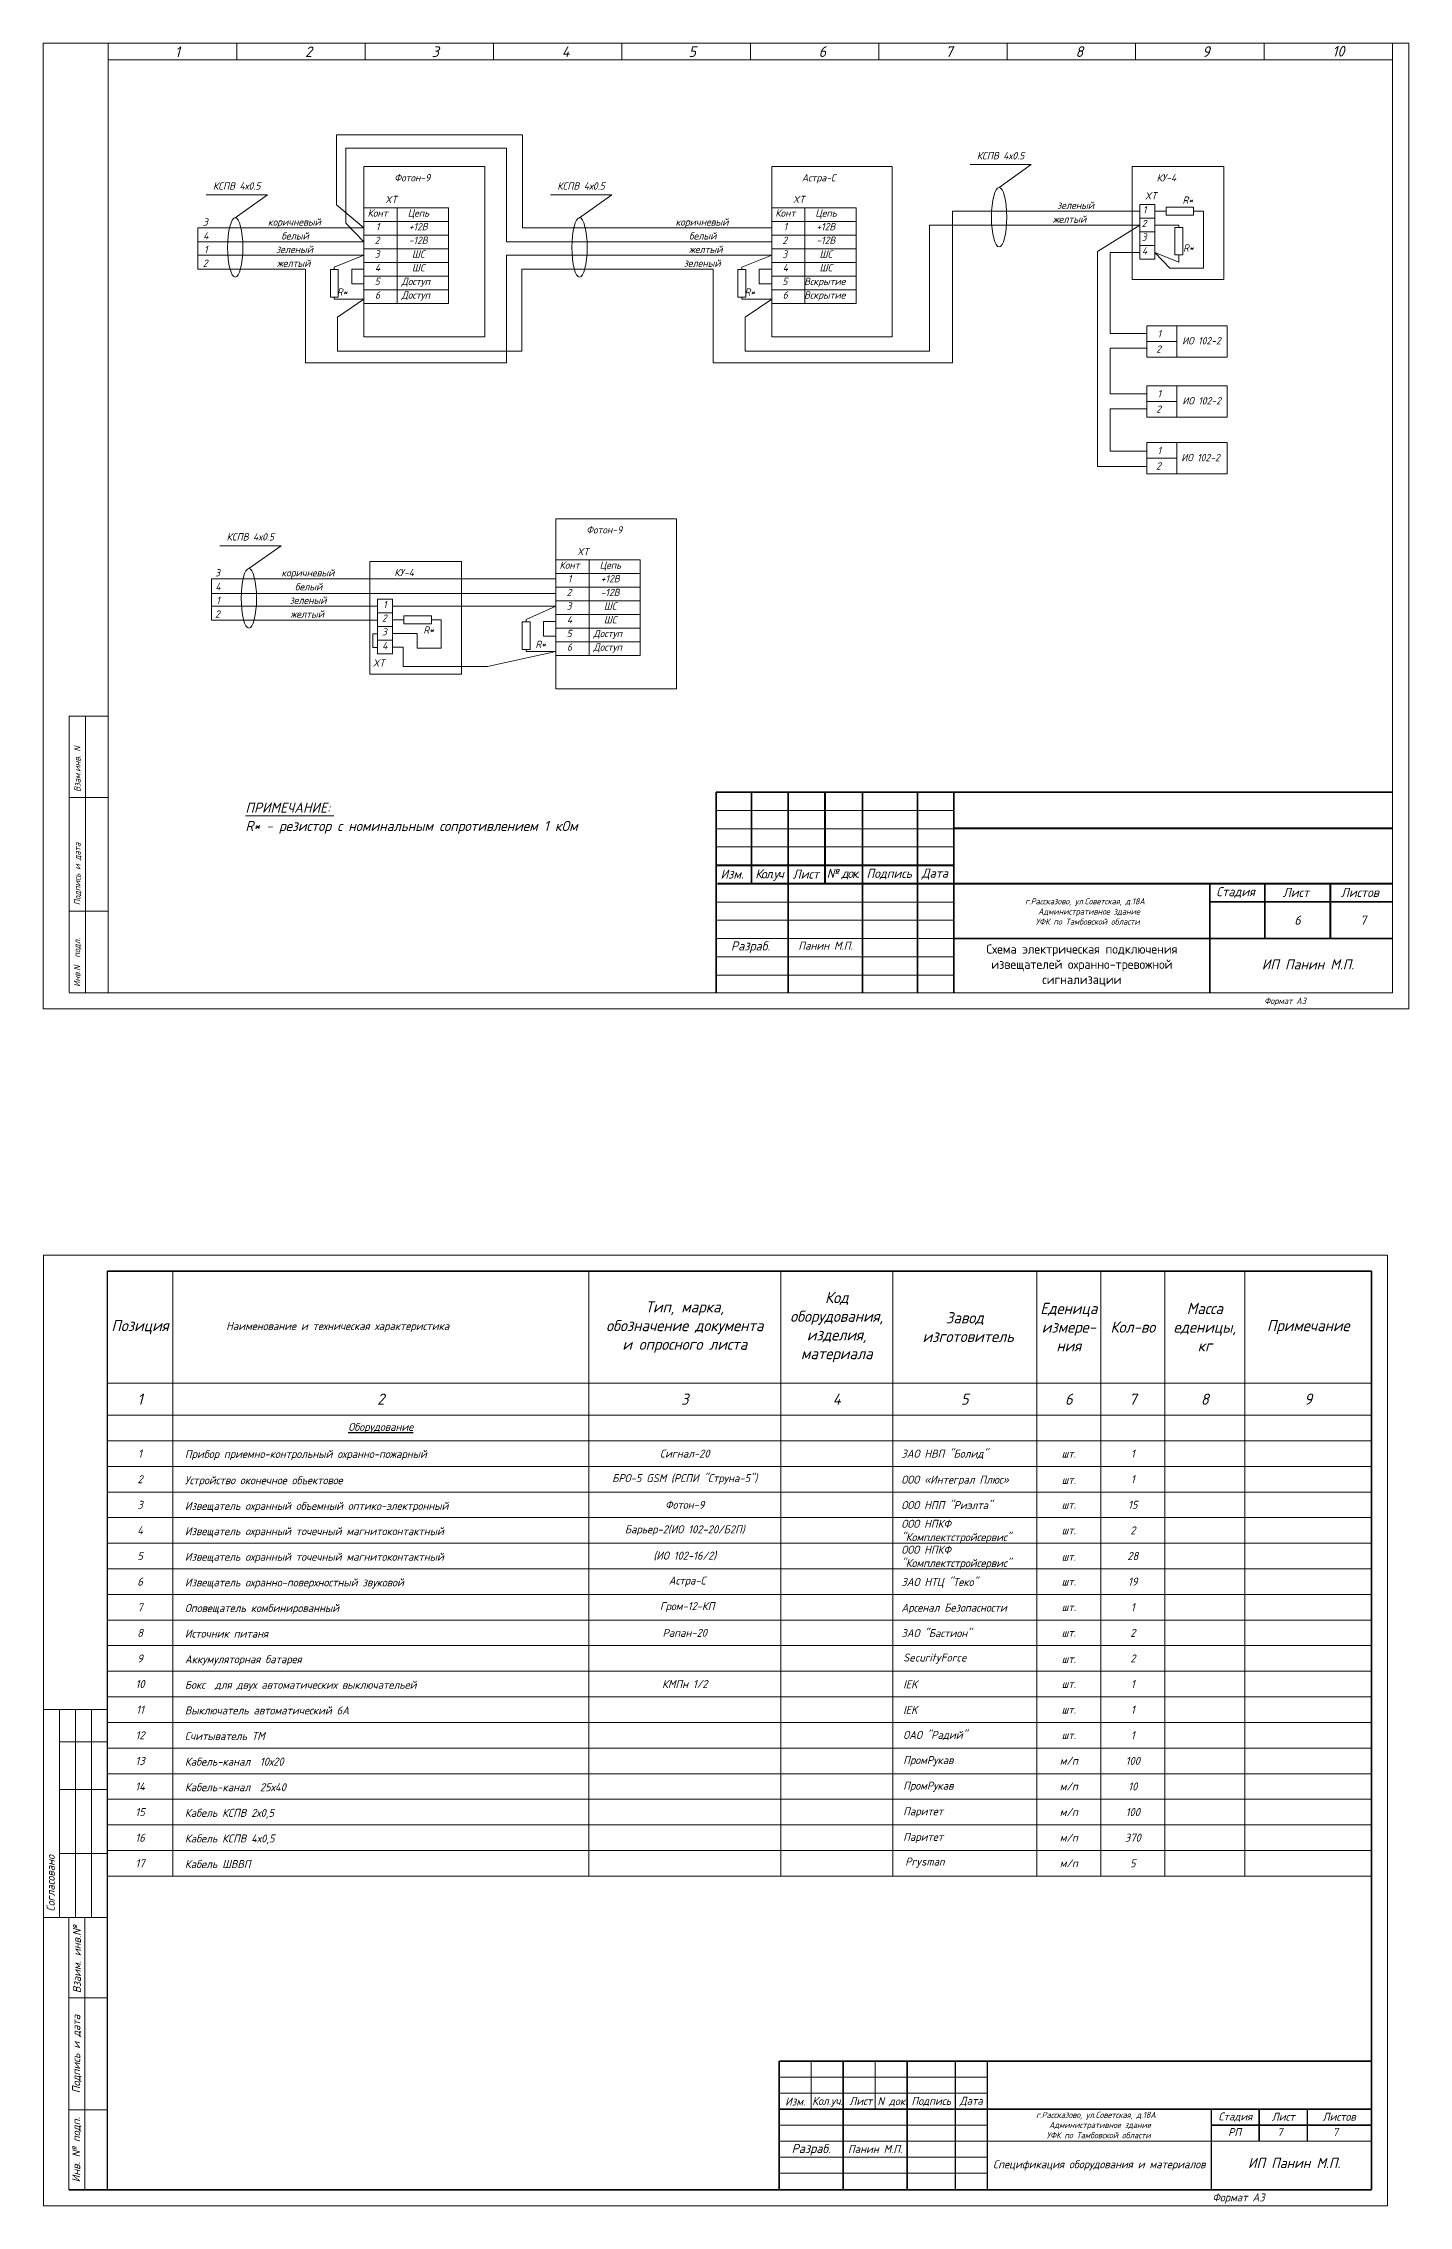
# Model space of a CAD drawing. Header units: inches. Extents: x 859 to 3210, y 393 to 1752.
# Drawn here: x 3073.5 to 3207.9, y 932.7 to 1145.5 of the extents above; entities that cross this region are included whole.
import ezdxf

# ---------------------------------------------------------------- set-up
doc = ezdxf.new("R2010")
doc.units = ezdxf.units.IN
doc.header["$MEASUREMENT"] = 0
doc.linetypes.add('Caddy_Solid', pattern=[0])
doc.linetypes.add('НЕВИДИМАЯ', pattern=[9.525, 6.35, -3.175])
doc.layers.add('DESC', color=7, linetype='Continuous')
doc.styles.get("Standard").update_dxf_attribs({"font": 'GOST_Common Italic_0.ttf'})

msp = doc.modelspace()

# ---------------------------------------------------------------- linework, layer by layer
at = {"layer": 'DESC', "linetype": 'Caddy_Solid', "lineweight": 15}
for p, q in [((3079.92, 1143.94), (3079.92, 1145.54)), ((3092.56, 1143.94), (3092.56, 1145.54)), ((3105.2, 1143.94), (3105.2, 1145.54)), ((3117.84, 1143.94), (3117.84, 1145.54)), ((3130.48, 1143.94), (3130.48, 1145.54)), ((3143.12, 1143.94), (3143.12, 1145.54)), ((3155.76, 1143.94), (3155.76, 1145.54)), ((3168.4, 1143.94), (3168.4, 1145.54)), ((3181.04, 1143.94), (3181.04, 1145.54)), ((3193.68, 1143.94), (3193.68, 1145.54)), ((3206.32, 1143.94), (3206.32, 1145.54)), ((3079.92, 1143.92), (3206.32, 1143.92)), ((3079.92, 1143.92), (3079.92, 1052.1)), ((3206.32, 1143.92), (3206.32, 1052.1)), ((3076.08, 1052.12), (3076.08, 1079.32)), ((3076.08, 1079.32), (3079.92, 1079.32)), ((3077.68, 1079.32), (3077.68, 1052.12)), ((3076.08, 1071.3), (3079.92, 1071.3)), ((3076.08, 1060.12), (3079.92, 1060.12)), ((3206.32, 1052.1), (3076.08, 1052.1))]:
    msp.add_line(p, q, dxfattribs=at)
at = {"layer": 'DESC', "color": 0, "lineweight": 15}
for p, q in [((3102.38, 1129.63), (3102.38, 1136.53)), ((3102.38, 1136.53), (3120.69, 1136.53)), ((3120.69, 1136.53), (3120.69, 1127.36)), ((3103.3, 1127.84), (3103.3, 1135.22)), ((3103.3, 1135.22), (3119.11, 1135.22)), ((3119.11, 1135.22), (3119.11, 1126)), ((3170.77, 1133.59), (3164.74, 1133.59)), ((3167.6, 1131.35), (3170.77, 1133.59)), ((3095.59, 1130.61), (3089.56, 1130.61)), ((3092.42, 1128.37), (3095.59, 1130.61)), ((3129.47, 1130.61), (3123.45, 1130.61)), ((3126.31, 1128.37), (3129.47, 1130.61)), ((3105.09, 1127.36), (3102.38, 1129.63)), ((3105.09, 1129.35), (3108.37, 1129.35)), ((3108.37, 1128.01), (3105.09, 1128.01)), ((3105.09, 1128.01), (3108.37, 1128.01)), ((3108.37, 1129.35), (3108.37, 1128.01)), ((3108.37, 1129.35), (3113.4, 1129.35)), ((3113.4, 1128.01), (3108.37, 1128.01)), ((3108.37, 1128.01), (3108.37, 1126.66)), ((3108.37, 1128.01), (3113.4, 1128.01)), ((3113.4, 1129.35), (3113.4, 1128.01)), ((3113.4, 1128.01), (3113.4, 1126.66)), ((3145.22, 1129.35), (3148.49, 1129.35)), ((3148.49, 1128.01), (3145.22, 1128.01)), ((3145.22, 1128.01), (3148.49, 1128.01)), ((3148.49, 1129.35), (3148.49, 1128.01)), ((3148.49, 1129.35), (3153.52, 1129.35)), ((3153.52, 1128.01), (3148.49, 1128.01)), ((3148.49, 1128.01), (3148.49, 1126.66)), ((3148.49, 1128.01), (3153.52, 1128.01)), ((3153.52, 1129.35), (3153.52, 1128.01)), ((3153.52, 1128.01), (3153.52, 1126.66)), ((3163.03, 1114.09), (3163.03, 1129)), ((3163.03, 1129), (3169.96, 1129)), ((3181.46, 1129), (3169.96, 1129)), ((3181.46, 1129.67), (3182.92, 1129.67)), ((3181.46, 1129.67), (3181.46, 1124.29)), ((3182.92, 1128.32), (3181.46, 1128.32)), ((3181.46, 1128.32), (3182.92, 1128.32)), ((3182.92, 1129.67), (3182.92, 1128.32)), ((3183.85, 1129), (3182.92, 1129)), ((3182.92, 1128.32), (3182.92, 1126.98)), ((3184.03, 1129), (3183.85, 1129)), ((3186.75, 1129.39), (3184.03, 1129.39)), ((3184.03, 1129.39), (3184.03, 1128.61)), ((3184.03, 1128.61), (3186.75, 1128.61)), ((3186.75, 1128.61), (3186.75, 1129.39)), ((3186.75, 1129), (3186.99, 1129)), ((3186.99, 1129), (3187.72, 1129)), ((3187.72, 1129), (3187.72, 1123.41)), ((3105.09, 1127.36), (3088.75, 1127.36)), ((3088.75, 1127.36), (3088.75, 1123.3)), ((3105.09, 1126), (3088.75, 1126)), ((3105.09, 1126), (3103.3, 1127.84)), ((3108.37, 1126.66), (3105.09, 1126.66)), ((3105.09, 1126.66), (3108.37, 1126.66)), ((3113.4, 1126.66), (3108.37, 1126.66)), ((3108.37, 1126.66), (3108.37, 1125.32)), ((3108.37, 1126.66), (3113.4, 1126.66)), ((3113.4, 1126.66), (3113.4, 1125.32)), ((3119.11, 1126), (3134.11, 1126)), ((3120.69, 1127.36), (3133.72, 1127.36)), ((3145.22, 1127.36), (3133.72, 1127.36)), ((3145.22, 1126), (3133.72, 1126)), ((3148.49, 1126.66), (3145.22, 1126.66)), ((3145.22, 1126.66), (3148.49, 1126.66)), ((3153.52, 1126.66), (3148.49, 1126.66)), ((3148.49, 1126.66), (3148.49, 1125.32)), ((3148.49, 1126.66), (3153.52, 1126.66)), ((3153.52, 1126.66), (3153.52, 1125.32)), ((3160.76, 1115.23), (3160.76, 1127.64)), ((3160.76, 1127.64), (3169.96, 1127.64)), ((3181.46, 1127.64), (3169.96, 1127.64)), ((3181.46, 1127.64), (3177.27, 1125.03)), ((3182.92, 1126.98), (3181.46, 1126.98)), ((3181.46, 1126.98), (3182.92, 1126.98)), ((3182.92, 1127.65), (3185.29, 1127.65)), ((3182.92, 1126.98), (3182.92, 1125.63)), ((3185.68, 1127.42), (3184.9, 1127.42)), ((3184.9, 1127.42), (3184.9, 1124.7)), ((3185.29, 1127.65), (3185.29, 1127.59)), ((3185.29, 1127.42), (3185.29, 1127.6)), ((3185.68, 1124.7), (3185.68, 1127.42)), ((3105.09, 1124.67), (3088.75, 1124.67)), ((3102.17, 1123.49), (3105.09, 1124.67)), ((3108.37, 1125.32), (3105.09, 1125.32)), ((3105.09, 1125.32), (3108.37, 1125.32)), ((3108.37, 1123.97), (3105.09, 1123.97)), ((3105.09, 1123.97), (3108.37, 1123.97)), ((3113.4, 1125.32), (3108.37, 1125.32)), ((3108.37, 1125.32), (3108.37, 1123.97)), ((3108.37, 1125.32), (3113.4, 1125.32)), ((3113.4, 1123.97), (3108.37, 1123.97)), ((3108.37, 1123.97), (3108.37, 1122.62)), ((3108.37, 1123.97), (3113.4, 1123.97)), ((3113.4, 1125.32), (3113.4, 1123.97)), ((3113.4, 1123.97), (3113.4, 1122.62)), ((3119.11, 1114.09), (3119.11, 1124.67)), ((3119.11, 1124.67), (3133.72, 1124.67)), ((3145.22, 1124.67), (3133.72, 1124.67)), ((3142.29, 1123.49), (3145.22, 1124.67)), ((3148.49, 1125.32), (3145.22, 1125.32)), ((3145.22, 1125.32), (3148.49, 1125.32)), ((3148.49, 1123.97), (3145.22, 1123.97)), ((3145.22, 1123.97), (3148.49, 1123.97)), ((3153.52, 1125.32), (3148.49, 1125.32)), ((3148.49, 1125.32), (3148.49, 1123.97)), ((3148.49, 1125.32), (3153.52, 1125.32)), ((3153.52, 1123.97), (3148.49, 1123.97)), ((3148.49, 1123.97), (3148.49, 1122.62)), ((3148.49, 1123.97), (3153.52, 1123.97)), ((3153.52, 1125.32), (3153.52, 1123.97)), ((3153.52, 1123.97), (3153.52, 1122.62)), ((3177.27, 1125.03), (3177.27, 1103.9)), ((3178.52, 1116.98), (3178.52, 1124.96)), ((3178.52, 1124.96), (3181.46, 1124.96)), ((3182.92, 1125.63), (3181.46, 1125.63)), ((3181.46, 1125.63), (3182.92, 1125.63)), ((3181.46, 1124.29), (3182.92, 1124.29)), ((3182.92, 1125.63), (3182.92, 1124.29)), ((3184.41, 1123.41), (3182.92, 1124.96)), ((3185.29, 1123.99), (3182.92, 1124.96)), ((3184.9, 1124.7), (3185.68, 1124.7)), ((3185.29, 1124.7), (3185.29, 1124.46)), ((3185.29, 1124.46), (3185.29, 1123.99)), ((3099.34, 1123.3), (3088.75, 1123.3)), ((3099.34, 1123.3), (3099.34, 1114.09)), ((3101.78, 1123.26), (3101.78, 1120.54)), ((3102.56, 1123.26), (3101.78, 1123.26)), ((3102.17, 1123.26), (3102.17, 1123.49)), ((3102.56, 1120.54), (3102.56, 1123.26)), ((3105.09, 1123.31), (3103.88, 1123.31)), ((3103.88, 1123.31), (3103.88, 1121.86)), ((3103.88, 1121.86), (3105.09, 1121.86)), ((3108.37, 1122.62), (3105.09, 1122.62)), ((3105.09, 1122.62), (3108.37, 1122.62)), ((3113.4, 1122.62), (3108.37, 1122.62)), ((3108.37, 1122.62), (3108.37, 1121.28)), ((3108.37, 1122.62), (3113.4, 1122.62)), ((3113.4, 1122.62), (3113.4, 1121.28)), ((3120.63, 1115.23), (3120.63, 1123.3)), ((3120.63, 1123.3), (3133.72, 1123.3)), ((3139.47, 1123.3), (3133.72, 1123.3)), ((3139.47, 1123.3), (3139.47, 1114.09)), ((3141.9, 1123.26), (3141.9, 1120.54)), ((3142.68, 1123.26), (3141.9, 1123.26)), ((3142.29, 1123.26), (3142.29, 1123.49)), ((3142.68, 1120.54), (3142.68, 1123.26)), ((3145.22, 1123.31), (3144, 1123.31)), ((3144, 1123.31), (3144, 1121.86)), ((3144, 1121.86), (3145.22, 1121.86)), ((3148.49, 1122.62), (3145.22, 1122.62)), ((3145.22, 1122.62), (3148.49, 1122.62)), ((3153.52, 1122.62), (3148.49, 1122.62)), ((3148.49, 1122.62), (3148.49, 1121.28)), ((3148.49, 1122.62), (3153.52, 1122.62)), ((3153.52, 1122.62), (3153.52, 1121.28)), ((3187.72, 1123.41), (3184.41, 1123.41)), ((3101.78, 1120.54), (3102.56, 1120.54)), ((3102.17, 1120.54), (3102.17, 1120.35)), ((3102.17, 1120.35), (3105.09, 1120.35)), ((3105.09, 1120.35), (3102.49, 1118.59)), ((3108.37, 1121.28), (3105.09, 1121.28)), ((3105.09, 1121.28), (3108.37, 1121.28)), ((3108.37, 1119.93), (3105.09, 1119.93)), ((3113.4, 1121.28), (3108.37, 1121.28)), ((3108.37, 1121.28), (3108.37, 1119.93)), ((3108.37, 1121.28), (3113.4, 1121.28)), ((3113.4, 1119.93), (3108.37, 1119.93)), ((3113.4, 1121.28), (3113.4, 1119.93)), ((3141.9, 1120.54), (3142.68, 1120.54)), ((3142.29, 1120.54), (3142.29, 1120.35)), ((3142.29, 1120.35), (3145.22, 1120.35)), ((3145.22, 1120.35), (3142.61, 1118.59)), ((3148.49, 1121.28), (3145.22, 1121.28)), ((3145.22, 1121.28), (3148.49, 1121.28)), ((3148.49, 1119.93), (3145.22, 1119.93)), ((3153.52, 1121.28), (3148.49, 1121.28)), ((3148.49, 1121.28), (3148.49, 1119.93)), ((3148.49, 1121.28), (3153.52, 1121.28)), ((3153.52, 1119.93), (3148.49, 1119.93)), ((3153.52, 1121.28), (3153.52, 1119.93)), ((3102.49, 1118.59), (3102.49, 1115.23)), ((3142.61, 1118.59), (3142.61, 1115.23)), ((3102.49, 1115.23), (3120.63, 1115.23)), ((3142.61, 1115.23), (3160.76, 1115.23)), ((3182.14, 1116.98), (3178.52, 1116.98)), ((3178.52, 1111.02), (3178.52, 1115.52)), ((3178.52, 1115.52), (3182.14, 1115.52)), ((3182.14, 1116.19), (3185.1, 1116.19)), ((3099.34, 1114.09), (3119.11, 1114.09)), ((3139.47, 1114.09), (3163.03, 1114.09)), ((3182.14, 1111.02), (3178.52, 1111.02)), ((3178.52, 1105.38), (3178.52, 1109.56)), ((3178.52, 1109.56), (3182.14, 1109.56)), ((3182.14, 1110.29), (3185.1, 1110.29)), ((3182.14, 1105.38), (3178.52, 1105.38)), ((3182.14, 1104.7), (3185.1, 1104.7)), ((3177.27, 1103.9), (3182.14, 1103.9)), ((3096.93, 1096.08), (3090.9, 1096.08)), ((3093.76, 1093.84), (3096.93, 1096.08)), ((3123.98, 1094.7), (3127.26, 1094.7)), ((3127.26, 1094.7), (3127.26, 1093.36)), ((3127.26, 1094.7), (3132.28, 1094.7)), ((3132.28, 1094.7), (3132.28, 1093.36)), ((3123.98, 1092.83), (3090.09, 1092.83)), ((3090.09, 1092.83), (3090.09, 1088.77)), ((3127.26, 1093.36), (3123.98, 1093.36)), ((3123.98, 1093.36), (3127.26, 1093.36)), ((3127.26, 1092.01), (3123.98, 1092.01)), ((3123.98, 1092.01), (3127.26, 1092.01)), ((3132.28, 1093.36), (3127.26, 1093.36)), ((3127.26, 1093.36), (3127.26, 1092.01)), ((3127.26, 1093.36), (3132.28, 1093.36)), ((3132.28, 1092.01), (3127.26, 1092.01)), ((3127.26, 1092.01), (3127.26, 1090.67)), ((3127.26, 1092.01), (3132.28, 1092.01)), ((3132.28, 1093.36), (3132.28, 1092.01)), ((3132.28, 1092.01), (3132.28, 1090.67)), ((3123.98, 1091.39), (3090.09, 1091.39)), ((3106.43, 1090.14), (3090.09, 1090.14)), ((3106.43, 1090.82), (3107.89, 1090.82)), ((3106.43, 1090.82), (3106.43, 1085.44)), ((3107.89, 1090.82), (3107.89, 1089.48)), ((3107.89, 1090.15), (3123.98, 1090.15)), ((3121.06, 1088.83), (3123.98, 1090.15)), ((3127.26, 1090.67), (3123.98, 1090.67)), ((3123.98, 1090.67), (3127.26, 1090.67)), ((3132.28, 1090.67), (3127.26, 1090.67)), ((3127.26, 1090.67), (3127.26, 1089.32)), ((3127.26, 1090.67), (3132.28, 1090.67)), ((3132.28, 1090.67), (3132.28, 1089.32)), ((3106.43, 1088.77), (3090.09, 1088.77)), ((3107.89, 1089.48), (3106.43, 1089.48)), ((3106.43, 1089.48), (3107.89, 1089.48)), ((3107.89, 1088.13), (3106.43, 1088.13)), ((3106.43, 1088.13), (3107.89, 1088.13)), ((3107.89, 1089.48), (3107.89, 1088.13)), ((3108.82, 1088.8), (3107.89, 1088.8)), ((3107.89, 1088.13), (3107.89, 1086.78)), ((3109, 1088.8), (3108.82, 1088.8)), ((3111.72, 1089.2), (3109, 1089.2)), ((3109, 1089.2), (3109, 1088.41)), ((3109, 1088.41), (3111.72, 1088.41)), ((3111.72, 1088.41), (3111.72, 1089.2)), ((3111.72, 1088.8), (3111.96, 1088.8)), ((3111.96, 1088.8), (3112.69, 1088.8)), ((3112.69, 1088.8), (3112.69, 1086.01)), ((3120.67, 1088.59), (3120.67, 1085.87)), ((3121.45, 1088.59), (3120.67, 1088.59)), ((3121.06, 1088.59), (3121.06, 1088.83)), ((3121.45, 1085.87), (3121.45, 1088.59)), ((3123.98, 1088.64), (3122.77, 1088.64)), ((3122.77, 1088.64), (3122.77, 1087.19)), ((3127.26, 1089.32), (3123.98, 1089.32)), ((3123.98, 1089.32), (3127.26, 1089.32)), ((3127.26, 1087.97), (3123.98, 1087.97)), ((3123.98, 1087.97), (3127.26, 1087.97)), ((3132.28, 1089.32), (3127.26, 1089.32)), ((3127.26, 1089.32), (3127.26, 1087.97)), ((3127.26, 1089.32), (3132.28, 1089.32)), ((3132.28, 1087.97), (3127.26, 1087.97)), ((3127.26, 1087.97), (3127.26, 1086.63)), ((3127.26, 1087.97), (3132.28, 1087.97)), ((3132.28, 1089.32), (3132.28, 1087.97)), ((3132.28, 1087.97), (3132.28, 1086.63)), ((3106.43, 1087.43), (3105.95, 1087.43)), ((3105.95, 1087.43), (3105.95, 1086.08)), ((3105.95, 1086.08), (3106.43, 1086.08)), ((3107.89, 1086.78), (3106.43, 1086.78)), ((3106.43, 1086.78), (3107.89, 1086.78)), ((3106.43, 1085.44), (3107.89, 1085.44)), ((3110.32, 1087.46), (3107.89, 1087.46)), ((3107.89, 1086.78), (3107.89, 1085.44)), ((3107.89, 1086.11), (3108.96, 1086.11)), ((3108.96, 1086.11), (3108.96, 1084.21)), ((3110.32, 1086.01), (3110.32, 1087.46)), ((3112.69, 1086.01), (3110.32, 1086.01)), ((3117.26, 1084.21), (3123.98, 1085.68)), ((3120.67, 1085.87), (3121.45, 1085.87)), ((3121.06, 1085.87), (3121.06, 1085.68)), ((3121.06, 1085.68), (3123.98, 1085.68)), ((3122.77, 1087.19), (3123.98, 1087.19)), ((3127.26, 1086.63), (3123.98, 1086.63)), ((3123.98, 1086.63), (3127.26, 1086.63)), ((3132.28, 1086.63), (3127.26, 1086.63)), ((3127.26, 1086.63), (3127.26, 1085.28)), ((3127.26, 1086.63), (3132.28, 1086.63)), ((3132.28, 1086.63), (3132.28, 1085.28)), ((3108.96, 1084.21), (3117.26, 1084.21)), ((3127.26, 1085.28), (3123.98, 1085.28)), ((3132.28, 1085.28), (3127.26, 1085.28)), ((3093.42, 1069.51), (3102.13, 1069.51))]:
    msp.add_line(p, q, dxfattribs=at)
at = {"layer": 'DESC', "color": 7, "lineweight": 15}
for p, q in [((3139.75, 1070.04), (3163.15, 1070.04)), ((3139.75, 1068.24), (3163.15, 1068.24)), ((3139.75, 1059.24), (3163.15, 1059.24)), ((3139.75, 1057.44), (3163.15, 1057.44)), ((3139.75, 1055.64), (3163.15, 1055.64)), ((3139.72, 1053.84), (3163.15, 1053.84)), ((3073.53, 932.72), (3073.53, 1026.27)), ((3073.53, 1026.27), (3205.83, 1026.27)), ((3205.83, 1026.27), (3205.83, 932.72)), ((3086.26, 1024.7), (3086.26, 965.16)), ((3127.21, 1024.7), (3127.21, 965.16)), ((3146.11, 1024.7), (3146.11, 965.16)), ((3157.14, 1024.7), (3157.14, 965.16)), ((3171.31, 1024.7), (3171.31, 965.16)), ((3177.61, 1024.7), (3177.61, 965.16)), ((3183.91, 1024.7), (3183.91, 965.16)), ((3191.79, 1024.7), (3191.79, 965.16)), ((3079.83, 1013.67), (3204.26, 1013.67)), ((3079.83, 1010.52), (3204.26, 1010.52)), ((3079.83, 1008), (3204.26, 1008)), ((3079.83, 1005.48), (3204.26, 1005.48)), ((3079.83, 1002.96), (3204.26, 1002.96)), ((3079.83, 1000.44), (3204.26, 1000.44)), ((3079.83, 997.92), (3204.26, 997.92)), ((3079.83, 995.4), (3204.26, 995.4)), ((3079.83, 992.88), (3204.26, 992.88)), ((3079.83, 990.36), (3204.26, 990.36)), ((3079.83, 987.84), (3204.26, 987.84)), ((3079.83, 985.32), (3204.26, 985.32)), ((3079.83, 982.8), (3204.26, 982.8)), ((3079.83, 980.28), (3204.26, 980.28)), ((3079.83, 977.76), (3204.26, 977.76)), ((3079.83, 975.24), (3204.26, 975.24)), ((3079.83, 972.72), (3204.26, 972.72)), ((3079.83, 970.2), (3204.26, 970.2)), ((3079.83, 967.68), (3204.26, 967.68)), ((3079.83, 965.16), (3204.26, 965.16)), ((3145.96, 945.38), (3166.44, 945.38)), ((3149.11, 946.96), (3149.11, 942.23)), ((3155.41, 946.96), (3155.41, 942.23)), ((3145.96, 943.81), (3166.44, 943.81)), ((3145.96, 940.66), (3166.44, 940.66)), ((3145.96, 939.08), (3166.44, 939.08)), ((3166.44, 939.08), (3204.24, 939.08)), ((3145.96, 937.51), (3166.44, 937.51)), ((3145.96, 935.93), (3166.44, 935.93)), ((3205.83, 932.72), (3073.53, 932.72))]:
    msp.add_line(p, q, dxfattribs=at)
at = {"layer": 'DESC', "color": 7, "linetype": 'Continuous', "lineweight": 15}
for p, q in [((3139.81, 1066.44), (3163.18, 1066.44)), ((3139.81, 1061), (3163.08, 1061))]:
    msp.add_line(p, q, dxfattribs=at)
at = {"layer": 'DESC', "lineweight": 15}
for p, q in [((3079.83, 981.54), (3073.53, 981.54)), ((3075.11, 981.54), (3075.11, 961.07)), ((3076.68, 981.54), (3076.68, 961.07)), ((3078.26, 981.54), (3078.26, 961.07)), ((3079.83, 978.39), (3075.11, 978.39)), ((3079.83, 973.67), (3075.11, 973.67)), ((3079.83, 967.37), (3075.11, 967.37)), ((3079.83, 961.07), (3073.53, 961.07)), ((3076.05, 961.07), (3076.05, 934.29)), ((3076.05, 961.07), (3079.83, 961.07)), ((3077.63, 961.07), (3077.63, 934.29)), ((3076.05, 953.19), (3079.83, 953.19)), ((3076.05, 942.17), (3079.83, 942.17))]:
    msp.add_line(p, q, dxfattribs=at)
msp.add_lwpolyline([(3073.52, 1050.5), (3207.92, 1050.5), (3207.92, 1145.54), (3073.52, 1145.54)], close=True, dxfattribs=at)
at = {"layer": 'DESC', "color": 0, "lineweight": 15}
for points in [[(3105.09, 1133.4), (3116.97, 1133.4), (3116.97, 1116.66), (3105.09, 1116.66)], [(3145.22, 1133.4), (3157.09, 1133.4), (3157.09, 1116.66), (3145.22, 1116.66)], [(3180.69, 1122.3), (3189.73, 1122.3), (3189.73, 1133.4), (3180.69, 1133.4)], [(3182.14, 1117.74), (3190.06, 1117.74), (3190.06, 1114.65), (3182.14, 1114.65)], [(3182.14, 1117.74), (3185.1, 1117.74), (3185.1, 1114.65), (3182.14, 1114.65)], [(3182.14, 1111.83), (3190.06, 1111.83), (3190.06, 1108.74), (3182.14, 1108.74)], [(3182.14, 1111.83), (3185.1, 1111.83), (3185.1, 1108.74), (3182.14, 1108.74)], [(3182.14, 1106.24), (3190.06, 1106.24), (3190.06, 1103.15), (3182.14, 1103.15)], [(3182.14, 1106.24), (3185.1, 1106.24), (3185.1, 1103.15), (3182.14, 1103.15)], [(3123.98, 1098.75), (3135.86, 1098.75), (3135.86, 1082.01), (3123.98, 1082.01)], [(3105.66, 1083.45), (3114.69, 1083.45), (3114.69, 1094.55), (3105.66, 1094.55)]]:
    msp.add_lwpolyline(points, close=True, dxfattribs=at)
at = {"layer": 'DESC', "color": 7, "lineweight": 15}
for points, const_width in [([(3139.75, 1071.84), (3206.32, 1071.84)], 0.18), ([(3139.75, 1071.84), (3139.75, 1052.1)], 0.18), ([(3146.84, 1071.84), (3146.84, 1052.1)], 0.18), ([(3154.15, 1071.84), (3154.15, 1052.1)], 0.18), ([(3159.57, 1071.79), (3159.57, 1052.1)], 0.18), ([(3163.15, 1071.84), (3163.15, 1052.1)], 0.18), ([(3163.15, 1068.27), (3206.32, 1068.27)], 0.18), ([(3139.75, 1064.64), (3163.15, 1064.64)], 0.18), ([(3188.35, 1062.81), (3188.35, 1052.1)], 0.18), ([(3193.75, 1062.81), (3193.75, 1057.44)], 0.18), ([(3163.15, 1061.04), (3163.15, 1061.04)], 0.072), ([(3188.35, 1061.04), (3206.32, 1061.04)], 0.18), ([(3163.15, 1057.44), (3206.32, 1057.44)], 0.18), ([(3079.83, 1024.7), (3079.83, 934.29), (3204.26, 934.29)], 0.158), ([(3204.26, 1024.7), (3079.83, 1024.7)], 0.158), ([(3204.26, 934.29), (3204.26, 1024.7)], 0.158), ([(3145.96, 946.96), (3145.96, 934.36)], 0.158), ([(3145.96, 946.96), (3204.24, 946.96)], 0.158), ([(3152.26, 946.96), (3152.26, 934.29)], 0.158), ([(3158.56, 946.96), (3158.56, 934.36)], 0.158), ([(3163.29, 946.96), (3163.29, 934.36)], 0.158), ([(3166.44, 946.96), (3166.44, 934.36)], 0.158), ([(3145.96, 942.23), (3204.24, 942.23)], 0.158), ([(3188.49, 934.29), (3188.49, 942.23)], 0.158), ([(3188.49, 940.66), (3204.24, 940.66)], 0.158), ([(3193.21, 939.08), (3193.21, 942.23)], 0.158), ([(3197.94, 939.08), (3197.94, 942.23)], 0.158)]:
    msp.add_lwpolyline(points, dxfattribs=dict(at, const_width=const_width))
at = {"layer": 'DESC', "color": 7, "linetype": 'Continuous', "lineweight": 15, "const_width": 0.18}
for points in [[(3143.23, 1062.93), (3143.23, 1071.84)], [(3150.47, 1062.83), (3150.47, 1071.84)], [(3139.88, 1062.83), (3206.32, 1062.83)]]:
    msp.add_lwpolyline(points, dxfattribs=at)
at = {"layer": 'DESC', "linetype": 'Continuous', "lineweight": 15, "const_width": 0.18}
msp.add_lwpolyline([(3200.2, 1062.83), (3200.2, 1057.44)], dxfattribs=at)
at = {"layer": 'DESC', "lineweight": 15, "const_width": 0.158}
msp.add_lwpolyline([(3076.05, 934.29), (3079.83, 934.29)], dxfattribs=at)
at = {"layer": 'DESC', "color": 0, "lineweight": 15}
for centre in [(3167.6, 1128.42), (3092.42, 1125.44), (3126.31, 1125.44), (3093.76, 1090.91)]:
    msp.add_ellipse(centre, major_axis=(0, -2.93), ratio=0.255671, dxfattribs=at)

# ---------------------------------------------------------------- texts
at = {"layer": 'DESC', "lineweight": 15}
for s, height, p in [('1', 1.05, (3086.48, 1144.17)), ('2', 1.05, (3099.28, 1144.17)), ('3', 1.05, (3111.76, 1144.19)), ('4', 1.05, (3124.56, 1144.19)), ('5', 1.05, (3137.04, 1144.19)), ('6', 1.05, (3149.84, 1144.19)), ('7', 1.05, (3162.32, 1144.19)), ('8', 1.05, (3175.12, 1144.19)), ('9', 1.05, (3187.6, 1144.19)), ('10', 1.048, (3200.4, 1144.23)), ('Формат А3', 0.629, (3193.7, 1050.98))]:
    msp.add_text(s, height=height, dxfattribs=at).set_placement(p)
for s, p in [('Взам.инв. N', (3077.19, 1071.85)), ('Подпись и дата', (3077.19, 1060.7)), ('Инв.N  подл.', (3077.16, 1052.67))]:
    msp.add_text(s, height=0.6288, rotation=90, dxfattribs=at).set_placement(p)
at = {"layer": 'DESC', "color": 7}
for s, height, p in [('Прибор приемно-контрольный охранно-пожарный ', 0.7875, (3087.46, 1006.31)), ('Устройство оконечное объектовое ', 0.7875, (3087.46, 1003.72)), ('Извещатель охранный объемный оптико-электронный', 0.7875, (3087.46, 1001.2)), ('Извещатель охранный точечный магнитоконтактный ', 0.7875, (3087.46, 998.71)), ('Извещатель охранный точечный магнитоконтактный ', 0.7875, (3087.46, 996.19)), ('Извещатель охранно-поверхностный звуковой', 0.7875, (3087.46, 993.67)), ('Оповещатель комбинированный', 0.7875, (3087.46, 991.15)), ('Источник питаня ', 0.7875, (3087.46, 988.63)), ('Аккумуляторная батарея ', 0.7875, (3087.46, 986.11)), ('Бокс  для двух автоматических выключательей', 0.7875, (3087.46, 983.59)), ('Выключатель автоматический 6А', 0.7875, (3087.46, 981.07)), ('Считыватель ТМ ', 0.7875, (3087.46, 978.55)), ('Кабель-канал  10х20', 0.7875, (3087.46, 976.03)), ('Кабель-канал  25х40', 0.7875, (3087.46, 973.51)), ('Кабель КСПВ 2х0,5', 0.7875, (3087.46, 970.99)), ('Кабель КСПВ 4х0,5', 0.7875, (3087.46, 968.47)), ('Кабель ШВВП', 0.7875, (3087.46, 965.95)), ('Кол.уч.', 0.787, (3149.2, 942.64)), ('Лист', 0.787, (3152.86, 942.63)), ('N док.', 0.787, (3155.63, 942.62)), ('РП', 0.787, (3190.14, 939.57)), ('7', 0.787, (3194.97, 939.58)), ('7', 0.787, (3200.43, 939.58))]:
    msp.add_text(s, height=height, dxfattribs=at).set_placement(p)
at = {"layer": 'DESC', "color": 0, "lineweight": 15, "attachment_point": 1}
for s, width, heights, insert, char_height in [('КСПВ 4х0.5', 11.8019, [0.819], (3165.4, 1134.83), 0.72), ('\\pi2.981;Фотон-9', 9.8953, [1.61], (3105.09, 1132.66), 0.72), ('\\pi2.96136;Астра-С', 9.8953, [1.61], (3145.22, 1132.66), 0.72), ('\\pi2.78066;КУ-4', 7.7595, [1.61], (3180.32, 1132.66), 0.72), ('КСПВ 4х0.5', 7.3081, [1.09], (3090.22, 1131.85), 0.72), ('\\pi1.31405;XT', 2.603, [4.06], (3105.85, 1130.52), 0.72), ('КСПВ 4х0.5', 9.4651, [1.09], (3124.11, 1131.85), 0.72), ('\\pi1.31405;XT', 2.603, [4.06], (3145.98, 1130.52), 0.72), ('\\pi1.31405;XT', 2.603, [4.06], (3180.63, 1130.88), 0.72), ('\\pi0.80102;R*', 2.603, [4.06], (3184.85, 1130.46), 0.72), ('\\pi1.04621;3', 2.603, [0.786], (3088.18, 1128.31), 0.72), ('\\pi-1.32761;коричневый', 2.603, [0.786], (3096.96, 1128.31), 0.72), ('\\pi0.35132;Конт', 2.603, [4.06], (3105.09, 1129.19), 0.72), ('\\pi1.02068;Цепь', 4.1599, [4.06], (3108.37, 1129.19), 0.72), ('\\pi-1.32761;коричневый', 2.603, [0.786], (3137.08, 1128.31), 0.72), ('\\pi0.35132;Конт', 2.603, [4.06], (3145.22, 1129.19), 0.72), ('\\pi1.02068;Цепь', 4.1599, [4.06], (3148.49, 1129.19), 0.72), ('\\pi-0.43252;желтый', 2.603, [0.786], (3173.32, 1128.58), 0.72), ('зеленый', 2.603, [0.786], (3173.32, 1129.95), 0.72), ('\\pi1.04593;2', 2.603, [4.06], (3180.58, 1128.16), 0.72), ('\\pi1.17084;1', 2.603, [4.06], (3180.58, 1129.51), 0.72), ('\\pi1.07921;4', 2.603, [0.786], (3088.18, 1126.94), 0.72), ('белый', 2.603, [0.786], (3096.96, 1126.94), 0.72), ('\\pi1.04593;2', 2.603, [4.06], (3105.09, 1126.5), 0.72), ('\\pi1.17084;1', 2.603, [4.06], (3105.09, 1127.85), 0.72), ('\\pi1.12649;+12В', 4.1599, [4.06], (3108.37, 1127.85), 0.72), ('\\pi1.12186;-12В', 4.1599, [4.06], (3108.37, 1126.5), 0.72), ('белый', 2.603, [0.786], (3137.08, 1126.94), 0.72), ('\\pi1.04593;2', 2.603, [4.06], (3145.22, 1126.5), 0.72), ('\\pi1.17084;1', 2.603, [4.06], (3145.22, 1127.85), 0.72), ('\\pi1.12186;-12В', 4.1599, [4.06], (3148.49, 1126.5), 0.72), ('\\pi1.12649;+12В', 4.1599, [4.06], (3148.49, 1127.85), 0.72), ('\\pi1.04621;3', 2.603, [4.06], (3180.58, 1126.82), 0.72), ('\\pi1.04593;2', 2.603, [0.786], (3088.18, 1124.25), 0.72), ('\\pi1.17084;1', 2.603, [0.786], (3088.18, 1125.61), 0.72), ('\\pi-0.52088;зеленый', 2.603, [0.786], (3096.96, 1125.61), 0.72), ('\\pi-0.43252;желтый', 2.603, [0.786], (3096.96, 1124.25), 0.72), ('\\pi1.04621;3', 2.603, [4.06], (3105.09, 1125.15), 0.72), ('\\pi1.07921;4', 2.603, [4.06], (3105.09, 1123.81), 0.72), ('\\pi1.43549;ШС', 4.1599, [4.06], (3108.37, 1125.15), 0.72), ('\\pi1.43549;ШС', 4.1599, [4.06], (3108.37, 1123.81), 0.72), ('\\pi-0.52088;зеленый', 2.603, [0.786], (3137.08, 1124.25), 0.72), ('желтый', 2.603, [0.786], (3137.08, 1125.61), 0.72), ('\\pi1.04621;3', 2.603, [4.06], (3145.22, 1125.15), 0.72), ('\\pi1.07921;4', 2.603, [4.06], (3145.22, 1123.81), 0.72), ('\\pi1.43549;ШС', 4.1599, [4.06], (3148.49, 1125.15), 0.72), ('\\pi1.43549;ШС', 4.1599, [4.06], (3148.49, 1123.81), 0.72), ('\\pi1.07921;4', 2.603, [4.06], (3180.58, 1125.47), 0.72), ('\\pi0.80102;R*', 2.603, [4.06], (3184.91, 1125.75), 0.72), ('\\pi1.04839;5', 2.603, [4.06], (3105.09, 1122.46), 0.72), ('\\pi0.41768;Доступ', 4.1599, [4.06], (3108.37, 1122.46), 0.72), ('\\pi1.04839;5', 2.603, [4.06], (3145.22, 1122.46), 0.72), ('\\pi-0.08632;Вскрытие', 4.1599, [4.06], (3148.49, 1122.46), 0.72), ('\\pi0.80102;R*', 2.603, [4.06], (3101.62, 1121.41), 0.72), ('\\pi1.08384;6', 2.603, [4.06], (3105.09, 1121.12), 0.72), ('\\pi0.41768;Доступ', 4.1599, [4.06], (3108.37, 1121.12), 0.72), ('\\pi0.80102;R*', 2.603, [4.06], (3141.74, 1121.41), 0.72), ('\\pi1.08384;6', 2.603, [4.06], (3145.22, 1121.12), 0.72), ('\\pi-0.08632;Вскрытие', 4.1599, [4.06], (3148.49, 1121.12), 0.72), ('\\pi1.17084;1', 2.603, [4.06], (3182.02, 1117.31), 0.72), ('\\pi1.04593;2', 2.603, [4.06], (3182.01, 1115.8), 0.72), ('\\pi0.27252;ИО 102-2', 4.4347, [3.31], (3185.34, 1116.62), 0.72), ('\\pi1.17084;1', 2.603, [4.06], (3182.02, 1111.41), 0.72), ('\\pi1.04593;2', 2.603, [4.06], (3182.01, 1109.89), 0.72), ('\\pi0.27252;ИО 102-2', 4.4347, [3.31], (3185.36, 1110.71), 0.72), ('\\pi1.17084;1', 2.603, [4.06], (3182.02, 1105.82), 0.72), ('\\pi0.27252;ИО 102-2', 4.4347, [3.31], (3185.25, 1105.12), 0.72), ('\\pi1.04593;2', 2.603, [4.06], (3182.01, 1104.3), 0.72), ('\\pi2.981;Фотон-9', 9.8953, [1.61], (3123.98, 1098.01), 0.72), ('\\pi0.35132;Конт', 2.603, [4.06], (3123.98, 1094.54), 0.72), ('\\pi1.31405;XT', 2.603, [4.06], (3124.74, 1095.87), 0.72), ('\\pi1.02068;Цепь', 4.1599, [4.06], (3127.26, 1094.54), 0.72), ('\\pi1.04621;3', 2.603, [0.786], (3089.38, 1093.78), 0.72), ('\\pi1.07921;4', 2.603, [0.786], (3089.38, 1092.41), 0.72), ('\\pi-1.32761;коричневый', 2.603, [0.786], (3098.29, 1093.78), 0.72), ('белый', 2.603, [0.786], (3098.29, 1092.41), 0.72), ('\\pi2.78066;КУ-4', 7.7595, [1.61], (3105.29, 1093.81), 0.72), ('\\pi1.04593;2', 2.603, [4.06], (3123.98, 1091.85), 0.72), ('\\pi1.17084;1', 2.603, [4.06], (3123.98, 1093.2), 0.72), ('\\pi1.12649;+12В', 4.1599, [4.06], (3127.26, 1093.2), 0.72), ('\\pi1.12186;-12В', 4.1599, [4.06], (3127.26, 1091.85), 0.72), ('\\pi1.04593;2', 2.603, [0.786], (3089.38, 1089.72), 0.72), ('\\pi1.17084;1', 2.603, [0.786], (3089.38, 1091.08), 0.72), ('\\pi-0.52088;зеленый', 2.603, [0.786], (3098.29, 1091.08), 0.72), ('\\pi-0.43252;желтый', 2.603, [0.786], (3098.29, 1089.72), 0.72), ('\\pi1.17084;1', 2.603, [4.06], (3105.8, 1090.66), 0.72), ('\\pi1.04621;3', 2.603, [4.06], (3123.98, 1090.51), 0.72), ('\\pi1.43549;ШС', 4.1599, [4.06], (3127.26, 1090.51), 0.72), ('\\pi1.04593;2', 2.603, [4.06], (3105.8, 1089.32), 0.72), ('\\pi1.04621;3', 2.603, [4.06], (3105.8, 1087.97), 0.72), ('\\pi0.80102;R*', 2.603, [4.06], (3110.13, 1088.15), 0.72), ('\\pi1.04839;5', 2.603, [4.06], (3123.98, 1087.81), 0.72), ('\\pi1.07921;4', 2.603, [4.06], (3123.98, 1089.16), 0.72), ('\\pi0.41768;Доступ', 4.1599, [4.06], (3127.26, 1087.81), 0.72), ('\\pi1.43549;ШС', 4.1599, [4.06], (3127.26, 1089.16), 0.72), ('\\pi1.07921;4', 2.603, [4.06], (3105.8, 1086.62), 0.72), ('\\pi0.80102;R*', 2.603, [4.06], (3121.16, 1086.74), 0.72), ('\\pi1.08384;6', 2.603, [4.06], (3123.98, 1086.47), 0.72), ('\\pi0.41768;Доступ', 4.1599, [4.06], (3127.26, 1086.47), 0.72), ('\\pi1.31405;XT', 2.603, [4.06], (3104.65, 1084.91), 0.72), ('ПРИМЕЧАНИЕ:', 12.0546, [0.819], (3093.42, 1070.81), 1), ('R* - резистор с номинальным сопротивлением 1 кОм', 34.4536, [0.857], (3093.42, 1069.01), 1), ('\\pi23.23389;г.Рассказово, ул.Советская, д.18А\\P\\pi24.5048;Административное здание \\P\\pi24.27003;УФК по Тамбовской области', 59.1919, [0], (3146.93, 1061.39), 0.6), ('\\pi23.23389;г.Рассказово, ул.Советская, д.18А\\P\\pi24.5048;Административное здание \\P\\pi24.27003;УФК по Тамбовской области', 59.1919, [0], (3148.01, 941.96), 0.6)]:
    msp.add_mtext_dynamic_manual_height_columns(s, width=width, gutter_width=1, heights=heights, dxfattribs=dict(at, insert=insert, char_height=char_height))
at = {"layer": 'DESC', "color": 0, "lineweight": 15}
note = msp.add_mtext_dynamic_manual_height_columns('КСПВ ', width=4.7916, gutter_width=1, heights=[0.819, 0], dxfattribs=dict(at, insert=(3091.56, 1097.32), char_height=0.72, attachment_point=1))
for column, words in zip(note.columns.linked_columns, ['4х0.5']):
    column.text = words
at = {"layer": 'DESC', "color": 0, "lineweight": 15, "char_height": 0.9, "attachment_point": 5}
for s, insert, width in [('Изм.', (3141.32, 1063.77), 3.4805), ('{\\T0.85;Кол.уч}', (3144.96, 1063.67), 3.6119), ('Лист', (3148.58, 1063.77), 3.6273), ('{\\T0.85;№ док.}', (3152.24, 1063.77), 3.6803), ('Подпись', (3156.78, 1063.77), 5.4), ('Дата', (3161.28, 1063.77), 3.6), ('Стадия', (3190.88, 1061.97), 5.4), ('Лист', (3196.82, 1061.97), 6.48), ('Листов', (3203.11, 1061.97), 6.0943), ('6', (3196.97, 1059.24), 6.4543), ('7', (3203.43, 1059.24), 6.4543), ('Разраб.', (3143.13, 1056.58), 7.0924), ('Разраб.', (3149.1, 938.23), 7.0924)]:
    msp.add_mtext(s, dxfattribs=dict(at, insert=insert, width=width))
at = {"layer": 'DESC', "lineweight": 15}
for s, insert, char_height, width, attachment_point in [('Панин М.П.', (3150.52, 1056.73), 0.787, 6.3, 5), ('{\\fGOST Common|b0|i0|c204|p34;Схема электрическая подключения извещателей охранно-тревожной сигнализации}', (3175.75, 1054.77), 0.9, 25.2, 5), ('ЗАО НВП "Болид"', (3157.98, 1006.67), 0.7875, 14.175, 4), ('ООО «Интеграл Плюс»', (3157.98, 1004.07), 0.7875, 14.175, 4), ('ООО НПП "Риэлта"', (3157.98, 1001.67), 0.7875, 14.175, 4), ('ООО НПКФ "Комплектстройсервис"', (3157.98, 999.07), 0.7875, 14.175, 4), ('ООО НПКФ "Комплектстройсервис"', (3157.98, 996.52), 0.7875, 14.175, 4), ('ЗАО НТЦ "Теко"', (3157.98, 994), 0.7875, 14.175, 4), ('Арсенал Безопасности', (3157.98, 991.47), 0.7875, 14.175, 4), ('ЗАО "Бастион"', (3157.98, 989.07), 0.7875, 14.175, 4), ('SecurityForce', (3158.16, 986.55), 0.7875, 14.175, 4), ('IEK', (3158.16, 984.03), 0.787, 14.175, 4), ('IEK', (3158.16, 981.51), 0.787, 14.175, 4), ('ОАО "Радий"', (3158.16, 978.99), 0.7875, 14.175, 4), ('ПромРукав', (3158.16, 976.47), 0.787, 14.175, 4), ('ПромРукав', (3158.16, 973.95), 0.787, 14.175, 4), ('Паритет', (3158.16, 971.43), 0.787, 14.175, 4), ('Паритет', (3158.16, 968.91), 0.787, 14.175, 4), ('Prysman', (3158.36, 966.47), 0.787, 14.175, 4), ('Панин М.П.', (3155.4, 938.3), 0.787, 6.3, 5)]:
    msp.add_mtext(s, dxfattribs=dict(at, insert=insert, char_height=char_height, width=width, attachment_point=attachment_point))
at = {"layer": 'DESC', "lineweight": 15, "char_height": 1, "attachment_point": 1}
for insert in [(3188.65, 1055.39), (3187.29, 937.43)]:
    msp.add_mtext_dynamic_manual_height_columns('\\pi4.80835;ИП Панин М.П.', width=17.9743, gutter_width=1, heights=[1.74], dxfattribs=dict(at, insert=insert))
at = {"layer": 'DESC'}
for s, insert, char_height, width, attachment_point in [('Тип, марка, \\Pобозначение документа \\Pи опросного листа', (3136.66, 1019.19), 1.1025, 18.9, 5), ('Код оборудования, изделия, материала', (3151.62, 1019.19), 1.1025, 11.025, 5), ('Еденица измере-\\Pния', (3174.46, 1019.19), 1.1025, 6.3, 5), ('Масса еденицы, \\Pкг', (3187.85, 1019.19), 1.1025, 7.875, 5), ('Позиция', (3083.05, 1019.19), 1.103, 6.4299, 5), ('           Наименование и техническая характеристика', (3086.26, 1019.19), 0.7875, 40.95, 4), ('Завод\\P изготовитель', (3164.22, 1019.19), 1.1025, 14.175, 5), ('Кол-во', (3180.76, 1019.19), 1.103, 6.3, 5), ('Примечание', (3198.02, 1019.19), 1.103, 12.4701, 5), ('1', (3083.05, 1012.1), 1.1, 6.4299, 5), ('2', (3106.74, 1012.1), 1.1, 40.95, 5), ('3', (3136.66, 1012.1), 1.1, 18.9, 5), ('4', (3151.62, 1012.1), 1.1, 11.025, 5), ('5', (3164.22, 1012.1), 1.1, 14.175, 5), ('6', (3174.46, 1012.1), 1.1, 6.3, 5), ('7', (3180.76, 1012.1), 1.1, 6.3, 5), ('8', (3187.85, 1012.1), 1.1, 7.875, 5), ('9', (3198.02, 1012.1), 1.1, 12.4701, 5), ('{\\LОборудование}', (3106.74, 1009.26), 0.7875, 40.95, 5), ('1', (3083.05, 1006.74), 0.787, 6.4299, 5), ('Сигнал-20', (3136.66, 1006.74), 0.787, 18.9, 5), ('шт.', (3174.46, 1006.74), 0.787, 6.3, 5), ('1', (3180.76, 1006.74), 0.787, 6.3, 5), ('2', (3083.05, 1004.22), 0.787, 6.4299, 5), ('БРО-5 GSM (РСПИ "Струна-5")', (3136.66, 1004.22), 0.7875, 18.9, 5), ('1', (3180.76, 1004.22), 0.787, 6.3, 5), ('шт.', (3174.46, 1004.15), 0.787, 6.3, 5), ('3', (3083.05, 1001.7), 0.787, 6.4299, 5), ('Фотон-9', (3136.66, 1001.7), 0.787, 18.9, 5), ('шт.', (3174.46, 1001.7), 0.787, 6.3, 5), ('15', (3180.76, 1001.7), 0.787, 6.3, 5), ('4', (3083.05, 999.18), 0.787, 6.4299, 5), ('Барьер-2(ИО 102-20/Б2П)', (3136.66, 999.18), 0.7875, 18.9, 5), ('шт.', (3174.46, 999.19), 0.787, 6.3, 5), ('2', (3180.76, 999.18), 0.787, 6.3, 5), ('5', (3083.05, 996.66), 0.787, 6.4299, 5), ('(ИО 102-16/2)', (3136.66, 996.66), 0.7875, 18.9, 5), ('шт.', (3174.46, 996.6), 0.787, 6.3, 5), ('28', (3180.76, 996.66), 0.787, 6.3, 5), ('6', (3083.05, 994.14), 0.787, 6.4299, 5), (' Астра-С', (3136.66, 994.14), 0.787, 18.9, 5), ('шт.', (3174.46, 994.15), 0.787, 6.3, 5), ('19', (3180.76, 994.14), 0.787, 6.3, 5), ('7', (3083.05, 991.62), 0.787, 6.4299, 5), (' Гром-12-КП', (3136.66, 991.62), 0.7875, 18.9, 5), ('шт.', (3174.46, 991.63), 0.787, 6.3, 5), ('1', (3180.76, 991.62), 0.787, 6.3, 5), ('8', (3083.05, 989.1), 0.787, 6.4299, 5), ('Рапан-20', (3136.66, 989.1), 0.787, 18.9, 5), ('шт.', (3174.46, 989.11), 0.787, 6.3, 5), ('2', (3180.76, 989.1), 0.787, 6.3, 5), ('9', (3083.05, 986.58), 0.787, 6.4299, 5), ('шт.', (3174.46, 986.52), 0.787, 6.3, 5), ('2', (3180.76, 986.58), 0.787, 6.3, 5), ('10', (3083.05, 984.06), 0.787, 6.4299, 5), ('КМПн 1/2', (3136.66, 984.06), 0.787, 18.9, 5), ('шт.', (3174.46, 984.07), 0.787, 6.3, 5), ('1', (3180.76, 984.06), 0.787, 6.3, 5), ('11', (3083.05, 981.54), 0.787, 6.4299, 5), ('шт.', (3174.46, 981.55), 0.787, 6.3, 5), ('1', (3180.76, 981.54), 0.787, 6.3, 5), ('12', (3083.05, 979.02), 0.787, 6.4299, 5), ('шт.', (3174.46, 979.03), 0.787, 6.3, 5), ('1', (3180.76, 979.02), 0.787, 6.3, 5), ('13', (3083.05, 976.5), 0.787, 6.4299, 5), ('м/п', (3174.46, 976.51), 0.787, 6.3, 5), ('100', (3180.76, 976.5), 0.787, 6.3, 5), ('14', (3083.05, 973.98), 0.787, 6.4299, 5), ('м/п', (3174.46, 973.99), 0.787, 6.3, 5), ('10', (3180.76, 973.98), 0.787, 6.3, 5), ('15', (3083.05, 971.46), 0.787, 6.4299, 5), ('м/п', (3174.46, 971.47), 0.787, 6.3, 5), ('100', (3180.76, 971.46), 0.787, 6.3, 5), ('16', (3083.05, 968.94), 0.787, 6.4299, 5), ('м/п', (3174.46, 968.95), 0.787, 6.3, 5), ('370', (3180.76, 968.94), 0.787, 6.3, 5), ('17', (3083.05, 966.42), 0.787, 6.4299, 5), ('м/п', (3174.46, 966.43), 0.787, 6.3, 5), ('5', (3180.76, 966.42), 0.787, 6.3, 5), ('Изм.', (3147.53, 942.97), 0.787, 3.15, 5), ('Подпись', (3160.92, 942.97), 0.787, 4.725, 5), ('Дата', (3164.86, 942.97), 0.787, 3.15, 5), ('Спецификация оборудования и материалов', (3177.46, 936.69), 0.7875, 22.05, 5)]:
    msp.add_mtext(s, dxfattribs=dict(at, insert=insert, char_height=char_height, width=width, attachment_point=attachment_point))
at = {"layer": 'DESC', "char_height": 0.7875, "attachment_point": 1, "rotation": 90}
for s, insert, width in [('Cогласовано', (3073.86, 961.65), 9.4622), ('Взаим. инв.№', (3076.44, 953.64), 14.4387), ('Подпись и дата', (3076.37, 943.79), 11.3549), ('Инв. № подп.', (3076.37, 935.02), 13.2391)]:
    msp.add_mtext(s, dxfattribs=dict(at, insert=insert, width=width))
at = {"layer": 'DESC', "color": 0, "char_height": 0.787, "attachment_point": 5}
for s, insert, width in [('Стадия', (3190.85, 941.44), 4.725), ('Лист', (3195.57, 941.48), 5.67), ('Листов', (3201.07, 941.48), 5.3325)]:
    msp.add_mtext(s, dxfattribs=dict(at, insert=insert, width=width))
at = {"layer": 'DESC', "linetype": 'НЕВИДИМАЯ', "insert": (3188.59, 933.93), "char_height": 0.787, "width": 9.1777, "attachment_point": 1}
msp.add_mtext('Формат А3', dxfattribs=at)

doc.saveas('drawing.dxf')
